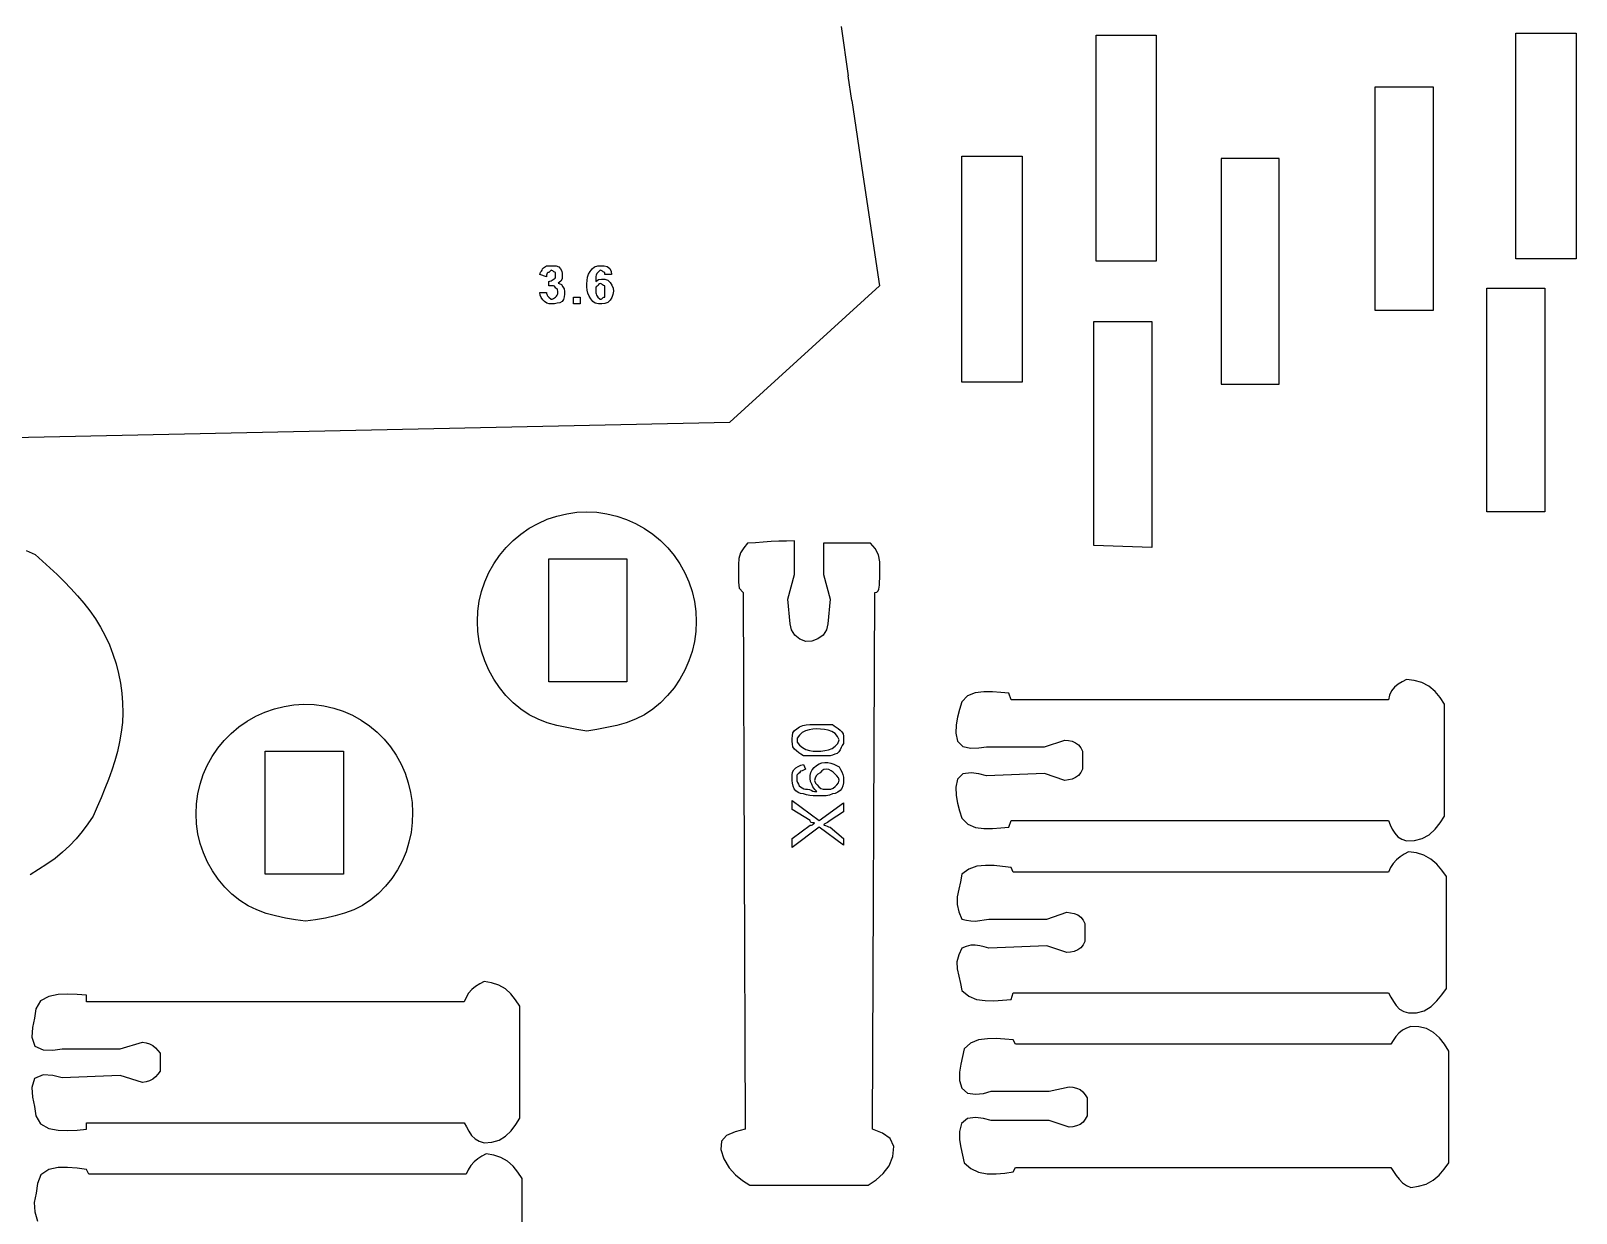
# Model space of a CAD drawing. Extents: x -314 to 250, y -186 to 186.
# Drawn here: x -239.8 to -182.2, y -136.6 to -92.6 of the extents above; entities that cross this region are included whole.
import ezdxf

# ---------------------------------------------------------------- set-up
doc = ezdxf.new("R2010")
doc.units = 0
doc.header["$MEASUREMENT"] = 0
doc.layers.get('0').update_dxf_attribs({"linetype": 'CONTINUOUS'})

msp = doc.modelspace()

# ---------------------------------------------------------------- linework, layer by layer
for p, q in [((-209.576, -92.422), (-209.312, -94.265)), ((-184.425, -92.666), (-182.176, -92.666)), ((-184.425, -101.086), (-184.425, -92.666)), ((-182.176, -92.666), (-182.176, -101.086)), ((-200.074, -101.169), (-200.074, -92.749)), ((-200.074, -92.749), (-197.829, -92.749)), ((-197.829, -92.749), (-197.829, -101.169)), ((-209.178, -95.186), (-209.312, -94.265)), ((-189.67, -103.005), (-189.67, -94.667)), ((-189.67, -94.667), (-187.503, -94.667)), ((-187.503, -94.667), (-187.503, -103.005)), ((-209.178, -95.186), (-208.77, -97.948)), ((-205.072, -97.25), (-202.823, -97.25)), ((-205.072, -105.674), (-205.072, -97.25)), ((-202.823, -97.25), (-202.823, -105.674)), ((-193.248, -97.337), (-195.414, -97.337)), ((-195.414, -97.337), (-195.414, -105.757)), ((-193.248, -105.757), (-193.248, -97.337)), ((-208.77, -97.948), (-208.151, -102.089)), ((-220.632, -101.397), (-220.593, -101.369)), ((-220.593, -101.369), (-220.557, -101.338)), ((-220.557, -101.338), (-220.391, -101.338)), ((-220.391, -101.338), (-220.293, -101.338)), ((-220.293, -101.338), (-220.195, -101.348)), ((-220.195, -101.348), (-220.104, -101.383)), ((-220.104, -101.383), (-220.032, -101.449)), ((-218.855, -101.457), (-218.768, -101.378)), ((-218.768, -101.378), (-218.652, -101.346)), ((-218.652, -101.346), (-218.532, -101.338)), ((-218.532, -101.338), (-218.413, -101.339)), ((-218.413, -101.339), (-218.297, -101.368)), ((-218.297, -101.368), (-218.204, -101.444)), ((-197.829, -101.169), (-200.074, -101.169)), ((-182.176, -101.086), (-184.425, -101.086)), ((-220.805, -101.669), (-220.795, -101.622)), ((-220.557, -101.754), (-220.805, -101.669)), ((-220.795, -101.622), (-220.778, -101.578)), ((-220.778, -101.578), (-220.752, -101.537)), ((-220.752, -101.537), (-220.721, -101.501)), ((-220.721, -101.501), (-220.704, -101.456)), ((-220.704, -101.456), (-220.675, -101.421)), ((-220.675, -101.421), (-220.632, -101.397)), ((-220.555, -101.685), (-220.557, -101.72)), ((-220.557, -101.72), (-220.557, -101.754)), ((-220.55, -101.648), (-220.555, -101.685)), ((-220.536, -101.616), (-220.55, -101.648)), ((-220.51, -101.596), (-220.536, -101.616)), ((-220.474, -101.586), (-220.51, -101.596)), ((-220.391, -101.503), (-220.474, -101.586)), ((-220.474, -101.92), (-220.43, -101.911)), ((-220.474, -102.089), (-220.474, -101.92)), ((-220.43, -101.911), (-220.388, -101.897)), ((-220.359, -101.51), (-220.391, -101.503)), ((-220.388, -101.897), (-220.349, -101.874)), ((-220.33, -101.523), (-220.359, -101.51)), ((-220.349, -101.874), (-220.315, -101.845)), ((-220.306, -101.544), (-220.33, -101.523)), ((-220.315, -101.845), (-220.274, -101.826)), ((-220.283, -101.565), (-220.306, -101.544)), ((-220.254, -101.578), (-220.283, -101.565)), ((-220.274, -101.826), (-220.239, -101.803)), ((-220.222, -101.586), (-220.254, -101.578)), ((-220.239, -101.803), (-220.226, -101.759)), ((-220.226, -101.759), (-220.223, -101.712)), ((-220.223, -101.712), (-220.222, -101.669)), ((-220.222, -101.669), (-220.222, -101.586)), ((-220.025, -101.918), (-220.128, -101.987)), ((-220.032, -101.449), (-219.987, -101.536)), ((-219.982, -101.828), (-220.025, -101.918)), ((-219.987, -101.536), (-219.975, -101.633)), ((-219.976, -101.731), (-219.982, -101.828)), ((-219.975, -101.633), (-219.976, -101.731)), ((-219.057, -102.008), (-219.047, -101.889)), ((-219.047, -101.889), (-219.026, -101.77)), ((-219.026, -101.77), (-218.99, -101.655)), ((-218.99, -101.655), (-218.929, -101.554)), ((-218.929, -101.554), (-218.855, -101.457)), ((-218.723, -101.802), (-218.725, -101.862)), ((-218.725, -101.92), (-218.625, -101.855)), ((-218.725, -101.862), (-218.725, -101.92)), ((-218.718, -101.743), (-218.723, -101.802)), ((-218.705, -101.685), (-218.718, -101.743)), ((-218.678, -101.633), (-218.705, -101.685)), ((-218.642, -101.586), (-218.678, -101.633)), ((-218.559, -101.503), (-218.642, -101.586)), ((-218.625, -101.855), (-218.507, -101.838)), ((-218.527, -101.511), (-218.559, -101.503)), ((-218.499, -101.524), (-218.527, -101.511)), ((-218.507, -101.838), (-218.387, -101.841)), ((-218.475, -101.545), (-218.499, -101.524)), ((-218.451, -101.566), (-218.475, -101.545)), ((-218.422, -101.579), (-218.451, -101.566)), ((-218.39, -101.586), (-218.422, -101.579)), ((-218.39, -101.669), (-218.39, -101.586)), ((-218.142, -101.669), (-218.39, -101.669)), ((-218.387, -101.841), (-218.275, -101.88)), ((-218.275, -101.88), (-218.188, -101.962)), ((-218.204, -101.444), (-218.151, -101.55)), ((-218.188, -101.962), (-218.124, -102.063)), ((-218.151, -101.55), (-218.142, -101.669)), ((-220.793, -102.435), (-220.805, -102.337)), ((-220.805, -102.337), (-220.557, -102.337)), ((-220.759, -102.526), (-220.793, -102.435)), ((-220.702, -102.606), (-220.759, -102.526)), ((-220.557, -102.337), (-220.558, -102.37)), ((-220.558, -102.37), (-220.553, -102.402)), ((-220.553, -102.402), (-220.539, -102.432)), ((-220.539, -102.432), (-220.52, -102.459)), ((-220.52, -102.459), (-220.498, -102.483)), ((-220.498, -102.483), (-220.474, -102.505)), ((-220.305, -102.089), (-220.474, -102.089)), ((-220.474, -102.505), (-220.391, -102.588)), ((-220.258, -102.101), (-220.305, -102.089)), ((-220.298, -102.562), (-220.258, -102.535)), ((-220.234, -102.142), (-220.258, -102.101)), ((-220.258, -102.535), (-220.221, -102.504)), ((-220.21, -102.18), (-220.234, -102.142)), ((-220.221, -102.504), (-220.187, -102.47)), ((-220.164, -102.197), (-220.21, -102.18)), ((-220.187, -102.47), (-220.157, -102.431)), ((-220.144, -102.24), (-220.164, -102.197)), ((-220.157, -102.431), (-220.14, -102.387)), ((-220.141, -102.291), (-220.144, -102.24)), ((-220.139, -102.338), (-220.141, -102.291)), ((-220.14, -102.387), (-220.139, -102.338)), ((-220.128, -101.987), (-220.093, -102.005)), ((-220.093, -102.005), (-219.996, -102.033)), ((-219.996, -102.033), (-219.954, -102.122)), ((-219.954, -102.122), (-219.903, -102.204)), ((-219.901, -102.497), (-219.925, -102.593)), ((-219.903, -102.204), (-219.892, -102.302)), ((-219.892, -102.4), (-219.901, -102.497)), ((-219.892, -102.302), (-219.892, -102.4)), ((-219.558, -102.754), (-219.558, -102.505)), ((-219.558, -102.505), (-219.306, -102.505)), ((-219.306, -102.505), (-219.306, -102.754)), ((-219.057, -102.127), (-219.057, -102.008)), ((-219.046, -102.246), (-219.057, -102.127)), ((-219.02, -102.364), (-219.046, -102.246)), ((-218.974, -102.474), (-219.02, -102.364)), ((-218.903, -102.57), (-218.974, -102.474)), ((-218.724, -102.211), (-218.725, -102.254)), ((-218.725, -102.254), (-218.724, -102.299)), ((-218.721, -102.164), (-218.724, -102.211)), ((-218.724, -102.299), (-218.721, -102.345)), ((-218.708, -102.121), (-218.721, -102.164)), ((-218.721, -102.345), (-218.712, -102.39)), ((-218.712, -102.39), (-218.695, -102.431)), ((-218.668, -102.101), (-218.708, -102.121)), ((-218.695, -102.431), (-218.67, -102.47)), ((-218.67, -102.47), (-218.642, -102.505)), ((-218.635, -102.078), (-218.668, -102.101)), ((-218.642, -102.505), (-218.559, -102.588)), ((-218.623, -102.033), (-218.635, -102.078)), ((-218.588, -102.008), (-218.623, -102.033)), ((-218.543, -102.004), (-218.588, -102.008)), ((-218.502, -102.022), (-218.543, -102.004)), ((-218.47, -102.053), (-218.502, -102.022)), ((-218.475, -102.546), (-218.451, -102.525)), ((-218.434, -102.077), (-218.47, -102.053)), ((-218.451, -102.525), (-218.422, -102.513)), ((-218.39, -102.089), (-218.434, -102.077)), ((-218.422, -102.513), (-218.39, -102.505)), ((-218.39, -102.254), (-218.39, -102.089)), ((-218.39, -102.505), (-218.39, -102.254)), ((-218.124, -102.521), (-218.184, -102.624)), ((-218.124, -102.063), (-218.076, -102.173)), ((-218.081, -102.408), (-218.124, -102.521)), ((-218.059, -102.29), (-218.081, -102.408)), ((-218.076, -102.173), (-218.059, -102.29)), ((-213.73, -107.172), (-208.151, -102.089)), ((-185.506, -102.172), (-183.343, -102.172)), ((-185.506, -110.51), (-185.506, -102.172)), ((-183.343, -102.172), (-183.343, -110.51)), ((-220.633, -102.676), (-220.702, -102.606)), ((-220.552, -102.731), (-220.633, -102.676)), ((-220.457, -102.752), (-220.552, -102.731)), ((-220.359, -102.754), (-220.457, -102.752)), ((-220.391, -102.588), (-220.343, -102.578)), ((-220.261, -102.752), (-220.359, -102.754)), ((-220.343, -102.578), (-220.298, -102.562)), ((-220.165, -102.739), (-220.261, -102.752)), ((-220.066, -102.717), (-220.165, -102.739)), ((-219.979, -102.674), (-220.066, -102.717)), ((-219.925, -102.593), (-219.979, -102.674)), ((-219.306, -102.754), (-219.558, -102.754)), ((-218.836, -102.671), (-218.903, -102.57)), ((-218.74, -102.738), (-218.836, -102.671)), ((-218.621, -102.754), (-218.74, -102.738)), ((-218.502, -102.753), (-218.621, -102.754)), ((-218.559, -102.588), (-218.527, -102.581)), ((-218.527, -102.581), (-218.499, -102.567)), ((-218.382, -102.747), (-218.502, -102.753)), ((-218.499, -102.567), (-218.475, -102.546)), ((-218.27, -102.707), (-218.382, -102.747)), ((-218.184, -102.624), (-218.27, -102.707)), ((-187.503, -103.005), (-189.67, -103.005)), ((-200.161, -111.76), (-200.161, -103.422)), ((-200.161, -103.422), (-197.994, -103.422)), ((-197.994, -103.422), (-197.994, -111.842)), ((-202.823, -105.674), (-205.072, -105.674)), ((-195.414, -105.757), (-193.248, -105.757)), ((-265.43, -108.257), (-213.73, -107.172)), ((-220.172, -110.666), (-219.805, -110.579)), ((-219.805, -110.579), (-219.432, -110.527)), ((-219.432, -110.527), (-219.055, -110.509)), ((-219.055, -110.509), (-218.679, -110.527)), ((-218.679, -110.527), (-218.306, -110.58)), ((-218.306, -110.58), (-217.939, -110.667)), ((-183.343, -110.51), (-185.506, -110.51)), ((-221.514, -111.335), (-221.204, -111.122)), ((-221.204, -111.122), (-220.874, -110.938)), ((-220.874, -110.938), (-220.53, -110.786)), ((-220.53, -110.786), (-220.172, -110.666)), ((-217.939, -110.667), (-217.581, -110.788)), ((-217.581, -110.788), (-217.237, -110.94)), ((-217.237, -110.94), (-216.908, -111.124)), ((-216.908, -111.124), (-216.597, -111.337)), ((-222.07, -111.843), (-221.803, -111.576)), ((-221.803, -111.576), (-221.514, -111.335)), ((-216.597, -111.337), (-216.308, -111.578)), ((-216.308, -111.578), (-216.042, -111.845)), ((-213.062, -111.677), (-213.207, -111.85)), ((-212.771, -111.66), (-213.062, -111.677)), ((-212.481, -111.64), (-212.771, -111.66)), ((-212.19, -111.62), (-212.481, -111.64)), ((-211.899, -111.605), (-212.19, -111.62)), ((-211.608, -111.596), (-211.899, -111.605)), ((-211.316, -111.591), (-211.608, -111.596)), ((-211.316, -112.841), (-211.316, -111.591)), ((-208.485, -111.677), (-210.231, -111.677)), ((-210.231, -111.677), (-210.231, -112.841)), ((-208.305, -111.877), (-208.485, -111.677)), ((-239.964, -111.947), (-239.623, -112.093)), ((-239.623, -112.093), (-239.349, -112.343)), ((-222.523, -112.443), (-222.31, -112.132)), ((-222.31, -112.132), (-222.07, -111.843)), ((-220.474, -112.259), (-217.561, -112.259)), ((-220.474, -116.843), (-220.474, -112.259)), ((-217.561, -112.259), (-217.561, -116.843)), ((-216.042, -111.845), (-215.801, -112.135)), ((-215.801, -112.135), (-215.588, -112.446)), ((-213.384, -112.243), (-213.403, -112.466)), ((-213.322, -112.036), (-213.384, -112.243)), ((-213.207, -111.85), (-213.322, -112.036)), ((-208.183, -112.107), (-208.305, -111.877)), ((-208.133, -112.369), (-208.183, -112.107)), ((-197.994, -111.842), (-200.161, -111.76)), ((-239.349, -112.343), (-239.077, -112.593)), ((-239.077, -112.593), (-238.809, -112.847)), ((-238.809, -112.847), (-238.546, -113.104)), ((-222.859, -113.118), (-222.707, -112.773)), ((-222.707, -112.773), (-222.523, -112.443)), ((-215.588, -112.446), (-215.405, -112.776)), ((-215.405, -112.776), (-215.254, -113.121)), ((-213.403, -112.466), (-213.402, -112.692)), ((-213.402, -112.692), (-213.401, -112.914)), ((-211.564, -113.76), (-211.316, -112.841)), ((-210.231, -112.841), (-209.983, -113.76)), ((-208.136, -112.912), (-208.127, -112.643)), ((-208.127, -112.643), (-208.133, -112.369)), ((-238.546, -113.104), (-238.29, -113.367)), ((-238.29, -113.367), (-238.044, -113.637)), ((-223.065, -113.843), (-222.978, -113.476)), ((-222.978, -113.476), (-222.859, -113.118)), ((-215.254, -113.121), (-215.134, -113.479)), ((-215.134, -113.479), (-215.047, -113.846)), ((-213.401, -112.914), (-213.398, -113.134)), ((-213.398, -113.134), (-213.375, -113.354)), ((-213.375, -113.354), (-213.231, -113.509)), ((-208.249, -113.507), (-208.198, -113.454)), ((-208.198, -113.454), (-208.167, -113.386)), ((-208.167, -113.386), (-208.152, -113.317)), ((-208.152, -113.317), (-208.149, -113.246)), ((-208.151, -113.175), (-208.136, -112.912)), ((-208.149, -113.246), (-208.151, -113.175)), ((-238.044, -113.637), (-237.808, -113.915)), ((-237.808, -113.915), (-237.585, -114.202)), ((-223.118, -114.216), (-223.065, -113.843)), ((-215.047, -113.846), (-214.995, -114.219)), ((-213.231, -113.509), (-213.149, -133.435)), ((-211.481, -114.676), (-211.564, -113.76)), ((-209.983, -113.76), (-210.066, -114.676)), ((-208.402, -133.435), (-208.317, -113.509)), ((-208.317, -113.509), (-208.249, -113.507)), ((-237.585, -114.202), (-237.377, -114.5)), ((-237.377, -114.5), (-237.186, -114.81)), ((-223.136, -114.592), (-223.118, -114.216)), ((-223.118, -114.967), (-223.136, -114.592)), ((-214.995, -114.219), (-214.977, -114.595)), ((-214.977, -114.595), (-214.995, -114.97)), ((-237.186, -114.81), (-237.012, -115.133)), ((-237.012, -115.133), (-236.858, -115.468)), ((-223.066, -115.339), (-223.118, -114.967)), ((-214.995, -114.97), (-215.048, -115.342)), ((-211.423, -114.906), (-211.481, -114.676)), ((-211.305, -115.107), (-211.423, -114.906)), ((-211.119, -115.255), (-211.305, -115.107)), ((-210.247, -115.103), (-210.439, -115.246)), ((-210.125, -114.907), (-210.247, -115.103)), ((-210.066, -114.676), (-210.125, -114.907)), ((-236.858, -115.468), (-236.723, -115.813)), ((-222.979, -115.705), (-223.066, -115.339)), ((-222.859, -116.062), (-222.979, -115.705)), ((-215.135, -115.708), (-215.255, -116.065)), ((-215.048, -115.342), (-215.135, -115.708)), ((-210.896, -115.336), (-211.119, -115.255)), ((-210.663, -115.331), (-210.896, -115.336)), ((-210.439, -115.246), (-210.663, -115.331)), ((-236.723, -115.813), (-236.609, -116.167)), ((-236.609, -116.167), (-236.515, -116.528)), ((-222.708, -116.409), (-222.859, -116.062)), ((-215.255, -116.065), (-215.407, -116.411)), ((-236.515, -116.528), (-236.442, -116.893)), ((-236.442, -116.893), (-236.391, -117.261)), ((-222.525, -116.742), (-222.708, -116.409)), ((-222.312, -117.058), (-222.525, -116.742)), ((-217.561, -116.843), (-220.474, -116.843)), ((-215.59, -116.744), (-215.803, -117.061)), ((-215.407, -116.411), (-215.59, -116.744)), ((-188.806, -116.934), (-188.943, -117.046)), ((-188.657, -116.842), (-188.806, -116.934)), ((-188.502, -116.76), (-188.657, -116.842)), ((-188.208, -116.797), (-188.502, -116.76)), ((-187.923, -116.873), (-188.208, -116.797)), ((-187.66, -117.01), (-187.923, -116.873)), ((-236.391, -117.261), (-236.362, -117.63)), ((-222.071, -117.353), (-222.312, -117.058)), ((-221.805, -117.623), (-222.071, -117.353)), ((-216.044, -117.356), (-216.311, -117.625)), ((-215.803, -117.061), (-216.044, -117.356)), ((-204.862, -117.362), (-205.072, -117.593)), ((-204.58, -117.247), (-204.862, -117.362)), ((-204.256, -117.218), (-204.58, -117.247)), ((-203.937, -117.221), (-204.256, -117.218)), ((-203.627, -117.238), (-203.937, -117.221)), ((-203.322, -117.263), (-203.627, -117.238)), ((-203.239, -117.511), (-203.322, -117.263)), ((-189.17, -117.511), (-203.239, -117.511)), ((-189.127, -117.34), (-189.17, -117.511)), ((-189.055, -117.182), (-189.127, -117.34)), ((-188.943, -117.046), (-189.055, -117.182)), ((-187.434, -117.201), (-187.66, -117.01)), ((-187.249, -117.43), (-187.434, -117.201)), ((-187.086, -117.679), (-187.249, -117.43)), ((-236.356, -117.998), (-236.373, -118.363)), ((-236.362, -117.63), (-236.356, -117.998)), ((-231.4, -118.126), (-231.06, -117.972)), ((-231.06, -117.972), (-230.706, -117.849)), ((-230.706, -117.849), (-230.344, -117.759)), ((-230.344, -117.759), (-229.974, -117.702)), ((-229.974, -117.702), (-229.601, -117.68)), ((-229.601, -117.68), (-229.227, -117.693)), ((-229.227, -117.693), (-228.856, -117.741)), ((-228.856, -117.741), (-228.491, -117.823)), ((-228.491, -117.823), (-228.135, -117.938)), ((-228.135, -117.938), (-227.792, -118.086)), ((-227.792, -118.086), (-227.465, -118.267)), ((-221.516, -117.863), (-221.805, -117.623)), ((-221.206, -118.068), (-221.516, -117.863)), ((-220.877, -118.234), (-221.206, -118.068)), ((-216.91, -118.069), (-217.239, -118.235)), ((-216.6, -117.864), (-216.91, -118.069)), ((-216.311, -117.625), (-216.6, -117.864)), ((-205.158, -117.877), (-205.234, -118.159)), ((-205.072, -117.593), (-205.158, -117.877)), ((-187.086, -121.847), (-187.086, -117.679)), ((-236.373, -118.363), (-236.414, -118.724)), ((-232.315, -118.766), (-232.03, -118.525)), ((-232.03, -118.525), (-231.724, -118.311)), ((-231.724, -118.311), (-231.4, -118.126)), ((-227.465, -118.267), (-227.157, -118.478)), ((-227.157, -118.478), (-226.871, -118.717)), ((-220.532, -118.365), (-220.877, -118.234)), ((-220.175, -118.468), (-220.532, -118.365)), ((-219.808, -118.55), (-220.175, -118.468)), ((-219.435, -118.618), (-219.808, -118.55)), ((-219.058, -118.678), (-219.435, -118.618)), ((-218.682, -118.618), (-219.058, -118.678)), ((-218.309, -118.55), (-218.682, -118.618)), ((-217.942, -118.469), (-218.309, -118.55)), ((-217.584, -118.366), (-217.942, -118.469)), ((-217.239, -118.235), (-217.584, -118.366)), ((-211.371, -118.747), (-211.316, -118.662)), ((-211.316, -118.662), (-211.233, -118.596)), ((-211.233, -118.596), (-211.124, -118.52)), ((-211.124, -118.52), (-211.006, -118.466)), ((-211.006, -118.466), (-210.877, -118.44)), ((-210.766, -118.628), (-210.903, -118.669)), ((-210.877, -118.44), (-210.745, -118.431)), ((-210.625, -118.606), (-210.766, -118.628)), ((-210.745, -118.431), (-210.613, -118.428)), ((-210.482, -118.596), (-210.625, -118.606)), ((-210.613, -118.428), (-210.482, -118.427)), ((-210.482, -118.427), (-209.901, -118.427)), ((-210.34, -118.603), (-210.482, -118.596)), ((-210.198, -118.617), (-210.34, -118.603)), ((-210.058, -118.646), (-210.198, -118.617)), ((-209.923, -118.695), (-210.058, -118.646)), ((-209.901, -118.427), (-209.832, -118.484)), ((-209.832, -118.484), (-209.759, -118.537)), ((-209.759, -118.537), (-209.685, -118.587)), ((-209.685, -118.587), (-209.611, -118.639)), ((-209.611, -118.639), (-209.546, -118.701)), ((-205.286, -118.446), (-205.298, -118.753)), ((-205.234, -118.159), (-205.286, -118.446)), ((-236.476, -119.081), (-236.557, -119.435)), ((-236.414, -118.724), (-236.476, -119.081)), ((-232.815, -119.321), (-232.578, -119.032)), ((-232.578, -119.032), (-232.315, -118.766)), ((-226.871, -118.717), (-226.608, -118.983)), ((-226.608, -118.983), (-226.37, -119.271)), ((-211.399, -119.057), (-211.398, -118.954)), ((-211.395, -119.161), (-211.399, -119.057)), ((-211.398, -118.954), (-211.393, -118.85)), ((-211.373, -119.263), (-211.395, -119.161)), ((-211.393, -118.85), (-211.371, -118.747)), ((-211.134, -118.832), (-211.218, -118.948)), ((-211.218, -118.948), (-211.213, -119.086)), ((-211.213, -119.086), (-211.127, -119.2)), ((-211.03, -118.734), (-211.134, -118.832)), ((-211.127, -119.2), (-211.022, -119.296)), ((-210.903, -118.669), (-211.03, -118.734)), ((-209.804, -118.773), (-209.923, -118.695)), ((-209.914, -119.326), (-209.797, -119.245)), ((-209.708, -118.878), (-209.804, -118.773)), ((-209.797, -119.245), (-209.702, -119.138)), ((-209.649, -119.007), (-209.708, -118.878)), ((-209.702, -119.138), (-209.649, -119.007)), ((-209.534, -119.215), (-209.576, -119.293)), ((-209.546, -118.701), (-209.502, -118.779)), ((-209.493, -119.137), (-209.534, -119.215)), ((-209.502, -118.779), (-209.487, -118.867)), ((-209.484, -119.047), (-209.493, -119.137)), ((-209.487, -118.867), (-209.483, -118.957)), ((-209.483, -118.957), (-209.484, -119.047)), ((-205.298, -118.753), (-205.238, -119.055)), ((-205.238, -119.055), (-205.041, -119.25)), ((-201.99, -119.264), (-201.242, -119.012)), ((-201.242, -119.012), (-201.103, -119.027)), ((-201.103, -119.027), (-200.966, -119.056)), ((-200.966, -119.056), (-200.837, -119.111)), ((-200.837, -119.111), (-200.725, -119.195)), ((-200.725, -119.195), (-200.641, -119.305)), ((-236.654, -119.785), (-236.766, -120.133)), ((-236.557, -119.435), (-236.654, -119.785)), ((-233.205, -119.957), (-233.024, -119.63)), ((-233.024, -119.63), (-232.815, -119.321)), ((-231.047, -119.429), (-228.134, -119.429)), ((-231.047, -124.012), (-231.047, -119.429)), ((-228.134, -119.429), (-228.134, -124.012)), ((-226.37, -119.271), (-226.16, -119.58)), ((-226.16, -119.58), (-225.98, -119.908)), ((-211.314, -119.349), (-211.373, -119.263)), ((-211.239, -119.42), (-211.314, -119.349)), ((-211.159, -119.486), (-211.239, -119.42)), ((-211.073, -119.544), (-211.159, -119.486)), ((-210.982, -119.595), (-211.073, -119.544)), ((-211.022, -119.296), (-210.893, -119.359)), ((-209.983, -119.595), (-210.982, -119.595)), ((-210.893, -119.359), (-210.756, -119.398)), ((-210.756, -119.398), (-210.615, -119.421)), ((-210.615, -119.421), (-210.473, -119.429)), ((-210.473, -119.429), (-210.33, -119.423)), ((-210.33, -119.423), (-210.188, -119.406)), ((-210.188, -119.406), (-210.048, -119.376)), ((-210.048, -119.376), (-209.914, -119.326)), ((-209.896, -119.571), (-209.983, -119.595)), ((-209.815, -119.533), (-209.896, -119.571)), ((-209.729, -119.51), (-209.815, -119.533)), ((-209.666, -119.447), (-209.729, -119.51)), ((-209.608, -119.376), (-209.666, -119.447)), ((-209.576, -119.293), (-209.608, -119.376)), ((-205.041, -119.25), (-204.742, -119.315)), ((-204.742, -119.315), (-204.447, -119.308)), ((-204.447, -119.308), (-204.156, -119.264)), ((-204.156, -119.264), (-201.99, -119.264)), ((-200.641, -119.305), (-200.574, -119.429)), ((-200.574, -119.429), (-200.574, -120.097)), ((-236.766, -120.133), (-236.89, -120.479)), ((-233.472, -120.655), (-233.354, -120.3)), ((-233.354, -120.3), (-233.205, -119.957)), ((-225.98, -119.908), (-225.83, -120.25)), ((-225.83, -120.25), (-225.712, -120.604)), ((-211.399, -120.419), (-211.397, -120.316)), ((-211.397, -120.316), (-211.384, -120.213)), ((-211.384, -120.213), (-211.338, -120.122)), ((-211.338, -120.122), (-211.263, -120.05)), ((-211.263, -120.05), (-211.176, -119.994)), ((-211.226, -120.322), (-211.233, -120.394)), ((-211.233, -120.394), (-211.233, -120.462)), ((-211.181, -120.276), (-211.226, -120.322)), ((-211.132, -120.234), (-211.181, -120.276)), ((-211.176, -119.994), (-211.083, -119.951)), ((-211.095, -120.178), (-211.132, -120.234)), ((-211.025, -120.154), (-211.095, -120.178)), ((-211.083, -119.951), (-210.982, -119.928)), ((-210.959, -120.127), (-211.025, -120.154)), ((-210.982, -119.928), (-210.899, -120.097)), ((-210.899, -120.097), (-210.959, -120.127)), ((-210.73, -120.442), (-210.729, -120.329)), ((-210.729, -120.329), (-210.708, -120.218)), ((-210.708, -120.218), (-210.657, -120.117)), ((-210.657, -120.117), (-210.585, -120.03)), ((-210.585, -120.03), (-210.498, -119.957)), ((-210.509, -120.344), (-210.549, -120.432)), ((-210.44, -120.284), (-210.509, -120.344)), ((-210.498, -119.957), (-210.4, -119.902)), ((-210.362, -120.23), (-210.44, -120.284)), ((-210.4, -119.902), (-210.293, -119.865)), ((-210.295, -120.163), (-210.362, -120.23)), ((-210.215, -120.113), (-210.295, -120.163)), ((-210.293, -119.865), (-210.181, -119.848)), ((-210.122, -120.096), (-210.215, -120.113)), ((-210.181, -119.848), (-210.067, -119.848)), ((-210.029, -120.113), (-210.122, -120.096)), ((-210.067, -119.848), (-209.956, -119.868)), ((-209.943, -120.155), (-210.029, -120.113)), ((-209.956, -119.868), (-209.85, -119.907)), ((-209.869, -120.213), (-209.943, -120.155)), ((-209.801, -120.279), (-209.869, -120.213)), ((-209.85, -119.907), (-209.749, -119.957)), ((-209.735, -120.346), (-209.801, -120.279)), ((-209.749, -119.957), (-209.649, -120.011)), ((-209.678, -120.421), (-209.735, -120.346)), ((-209.649, -120.011), (-209.599, -120.104)), ((-209.599, -120.104), (-209.551, -120.198)), ((-209.551, -120.198), (-209.512, -120.297)), ((-209.512, -120.297), (-209.49, -120.4)), ((-205.038, -120.277), (-205.24, -120.464)), ((-204.734, -120.234), (-205.038, -120.277)), ((-204.441, -120.271), (-204.734, -120.234)), ((-204.156, -120.345), (-204.441, -120.271)), ((-201.99, -120.263), (-204.156, -120.345)), ((-201.242, -120.514), (-201.99, -120.263)), ((-200.726, -120.33), (-200.837, -120.414)), ((-200.641, -120.22), (-200.726, -120.33)), ((-200.574, -120.097), (-200.641, -120.22)), ((-237.024, -120.822), (-237.164, -121.164)), ((-236.89, -120.479), (-237.024, -120.822)), ((-233.558, -121.019), (-233.472, -120.655)), ((-225.712, -120.604), (-225.626, -120.968)), ((-225.626, -120.968), (-225.572, -121.338)), ((-211.398, -120.522), (-211.399, -120.419)), ((-211.389, -120.625), (-211.398, -120.522)), ((-211.368, -120.726), (-211.389, -120.625)), ((-211.332, -120.824), (-211.368, -120.726)), ((-211.265, -120.9), (-211.332, -120.824)), ((-211.179, -120.961), (-211.265, -120.9)), ((-211.233, -120.462), (-211.228, -120.532)), ((-211.228, -120.532), (-211.206, -120.598)), ((-211.206, -120.598), (-211.16, -120.653)), ((-211.085, -121), (-211.179, -120.961)), ((-211.16, -120.653), (-211.139, -120.718)), ((-211.139, -120.718), (-211.085, -120.756)), ((-211.085, -120.756), (-211.024, -120.789)), ((-211.024, -120.789), (-210.967, -120.83)), ((-210.967, -120.83), (-210.899, -120.845)), ((-210.899, -120.845), (-210.829, -120.847)), ((-210.829, -120.847), (-210.761, -120.859)), ((-210.761, -120.859), (-210.696, -120.886)), ((-210.721, -120.555), (-210.73, -120.442)), ((-210.664, -120.652), (-210.721, -120.555)), ((-210.696, -120.886), (-210.633, -120.914)), ((-210.625, -120.757), (-210.664, -120.652)), ((-210.633, -120.914), (-210.565, -120.931)), ((-210.56, -120.849), (-210.625, -120.757)), ((-210.549, -120.432), (-210.565, -120.525)), ((-210.565, -120.525), (-210.531, -120.613)), ((-210.565, -120.931), (-210.482, -120.931)), ((-210.482, -120.931), (-210.56, -120.849)), ((-210.531, -120.613), (-210.473, -120.687)), ((-210.473, -120.687), (-210.407, -120.755)), ((-210.407, -120.755), (-210.333, -120.814)), ((-210.333, -120.814), (-210.243, -120.843)), ((-210.243, -120.843), (-210.149, -120.848)), ((-210.149, -120.848), (-210.055, -120.847)), ((-210.055, -120.847), (-209.96, -120.839)), ((-209.96, -120.839), (-209.872, -120.805)), ((-209.872, -120.805), (-209.799, -120.745)), ((-209.799, -120.745), (-209.734, -120.677)), ((-209.699, -120.959), (-209.795, -120.999)), ((-209.734, -120.677), (-209.677, -120.601)), ((-209.612, -120.896), (-209.699, -120.959)), ((-209.649, -120.511), (-209.678, -120.421)), ((-209.677, -120.601), (-209.649, -120.511)), ((-209.547, -120.815), (-209.612, -120.896)), ((-209.511, -120.715), (-209.547, -120.815)), ((-209.488, -120.611), (-209.511, -120.715)), ((-209.49, -120.4), (-209.483, -120.506)), ((-209.483, -120.506), (-209.488, -120.611)), ((-205.24, -120.464), (-205.299, -120.768)), ((-205.299, -120.768), (-205.285, -121.077)), ((-201.103, -120.499), (-201.242, -120.514)), ((-200.967, -120.47), (-201.103, -120.499)), ((-200.837, -120.414), (-200.967, -120.47)), ((-237.31, -121.506), (-237.457, -121.847)), ((-237.164, -121.164), (-237.31, -121.506)), ((-233.627, -121.762), (-233.61, -121.389)), ((-233.61, -121.389), (-233.558, -121.019)), ((-225.572, -121.338), (-225.551, -121.71)), ((-211.399, -121.264), (-210.4, -122.012)), ((-211.399, -121.595), (-211.399, -121.264)), ((-210.982, -121.013), (-211.085, -121)), ((-210.866, -121.056), (-210.982, -121.013)), ((-210.747, -121.083), (-210.866, -121.056)), ((-210.624, -121.093), (-210.747, -121.083)), ((-210.5, -121.096), (-210.624, -121.093)), ((-210.377, -121.096), (-210.5, -121.096)), ((-210.4, -122.012), (-209.483, -121.347)), ((-210.255, -121.094), (-210.377, -121.096)), ((-210.13, -121.091), (-210.255, -121.094)), ((-210.009, -121.071), (-210.13, -121.091)), ((-209.901, -121.013), (-210.009, -121.071)), ((-209.795, -120.999), (-209.901, -121.013)), ((-209.483, -121.347), (-209.483, -121.682)), ((-205.285, -121.077), (-205.234, -121.364)), ((-205.234, -121.364), (-205.159, -121.645)), ((-237.457, -121.847), (-237.659, -122.14)), ((-233.609, -122.134), (-233.627, -121.762)), ((-225.563, -122.083), (-225.608, -122.453)), ((-225.551, -121.71), (-225.563, -122.083)), ((-210.73, -122.012), (-211.399, -121.595)), ((-210.717, -122.056), (-210.73, -122.012)), ((-210.688, -122.086), (-210.717, -122.056)), ((-210.64, -122.095), (-210.688, -122.086)), ((-210.585, -122.093), (-210.64, -122.095)), ((-210.6, -122.137), (-210.566, -122.105)), ((-210.566, -122.105), (-210.585, -122.093)), ((-210.137, -122.114), (-210.207, -122.153)), ((-210.082, -122.085), (-210.137, -122.114)), ((-210.033, -122.052), (-210.082, -122.085)), ((-209.983, -122.012), (-210.033, -122.052)), ((-209.483, -121.682), (-209.983, -122.012)), ((-205.159, -121.645), (-205.072, -121.929)), ((-205.072, -121.929), (-204.849, -122.146)), ((-203.322, -122.263), (-203.239, -122.012)), ((-203.239, -122.012), (-189.17, -122.012)), ((-189.17, -122.012), (-189.102, -122.172)), ((-187.429, -122.335), (-187.247, -122.099)), ((-187.247, -122.099), (-187.086, -121.847)), ((-238.099, -122.697), (-238.345, -122.954)), ((-237.87, -122.426), (-238.099, -122.697)), ((-237.659, -122.14), (-237.87, -122.426)), ((-233.557, -122.503), (-233.609, -122.134)), ((-233.47, -122.866), (-233.557, -122.503)), ((-225.608, -122.453), (-225.687, -122.817)), ((-211.399, -122.68), (-210.73, -122.18)), ((-210.4, -122.263), (-211.399, -123.014)), ((-211.399, -123.014), (-211.399, -122.68)), ((-210.73, -122.18), (-210.685, -122.18)), ((-210.685, -122.18), (-210.645, -122.167)), ((-210.645, -122.167), (-210.6, -122.137)), ((-209.483, -122.931), (-210.4, -122.263)), ((-210.207, -122.153), (-210.226, -122.185)), ((-210.226, -122.185), (-210.161, -122.199)), ((-210.161, -122.199), (-210.099, -122.224)), ((-210.099, -122.224), (-210.045, -122.25)), ((-210.045, -122.25), (-209.983, -122.263)), ((-209.983, -122.263), (-209.483, -122.68)), ((-209.483, -122.68), (-209.483, -122.931)), ((-204.849, -122.146), (-204.571, -122.266)), ((-204.571, -122.266), (-204.254, -122.304)), ((-204.254, -122.304), (-203.936, -122.304)), ((-203.936, -122.304), (-203.627, -122.288)), ((-203.627, -122.288), (-203.322, -122.263)), ((-189.102, -122.172), (-189.027, -122.331)), ((-189.027, -122.331), (-188.935, -122.485)), ((-188.935, -122.485), (-188.818, -122.614)), ((-188.818, -122.614), (-188.67, -122.701)), ((-188.67, -122.701), (-188.502, -122.763)), ((-188.201, -122.752), (-187.913, -122.686)), ((-187.913, -122.686), (-187.652, -122.539)), ((-187.652, -122.539), (-187.429, -122.335)), ((-238.605, -123.196), (-238.872, -123.431)), ((-238.345, -122.954), (-238.605, -123.196)), ((-233.35, -123.22), (-233.47, -122.866)), ((-233.198, -123.563), (-233.35, -123.22)), ((-225.798, -123.174), (-225.941, -123.52)), ((-225.687, -122.817), (-225.798, -123.174)), ((-188.581, -123.265), (-188.735, -123.36)), ((-188.42, -123.179), (-188.581, -123.265)), ((-188.502, -122.763), (-188.201, -122.752)), ((-188.127, -123.217), (-188.42, -123.179)), ((-187.847, -123.299), (-188.127, -123.217)), ((-239.497, -123.84), (-239.813, -124.037)), ((-239.184, -123.637), (-239.497, -123.84)), ((-238.872, -123.431), (-239.184, -123.637)), ((-233.014, -123.891), (-233.198, -123.563)), ((-226.117, -123.852), (-226.324, -124.168)), ((-225.941, -123.52), (-226.117, -123.852)), ((-204.813, -123.826), (-205.072, -124.012)), ((-204.515, -123.718), (-204.813, -123.826)), ((-204.193, -123.681), (-204.515, -123.718)), ((-203.871, -123.687), (-204.193, -123.681)), ((-203.554, -123.719), (-203.871, -123.687)), ((-203.239, -123.764), (-203.554, -123.719)), ((-203.157, -123.93), (-203.239, -123.764)), ((-189.091, -123.767), (-189.17, -123.93)), ((-188.995, -123.613), (-189.091, -123.767)), ((-188.875, -123.476), (-188.995, -123.613)), ((-188.735, -123.36), (-188.875, -123.476)), ((-187.591, -123.445), (-187.847, -123.299)), ((-187.368, -123.639), (-187.591, -123.445)), ((-187.178, -123.861), (-187.368, -123.639)), ((-232.799, -124.202), (-233.014, -123.891)), ((-232.556, -124.49), (-232.799, -124.202)), ((-228.134, -124.012), (-231.047, -124.012)), ((-226.324, -124.168), (-226.56, -124.463)), ((-205.127, -124.292), (-205.19, -124.574)), ((-205.072, -124.012), (-205.127, -124.292)), ((-189.17, -123.93), (-203.157, -123.93)), ((-187.004, -124.099), (-187.178, -123.861)), ((-187.004, -128.266), (-187.004, -124.099)), ((-232.288, -124.753), (-232.556, -124.49)), ((-231.997, -124.986), (-232.288, -124.753)), ((-231.686, -125.184), (-231.997, -124.986)), ((-227.109, -124.971), (-227.416, -125.174)), ((-226.822, -124.732), (-227.109, -124.971)), ((-226.56, -124.463), (-226.822, -124.732)), ((-205.248, -124.859), (-205.255, -125.14)), ((-205.19, -124.574), (-205.248, -124.859)), ((-231.357, -125.344), (-231.686, -125.184)), ((-231.013, -125.47), (-231.357, -125.344)), ((-230.658, -125.568), (-231.013, -125.47)), ((-230.293, -125.646), (-230.658, -125.568)), ((-228.44, -125.568), (-228.805, -125.646)), ((-228.085, -125.468), (-228.44, -125.568)), ((-227.743, -125.339), (-228.085, -125.468)), ((-227.416, -125.174), (-227.743, -125.339)), ((-205.255, -125.14), (-205.186, -125.414)), ((-205.186, -125.414), (-205.072, -125.683)), ((-201.907, -125.683), (-201.159, -125.432)), ((-201.159, -125.432), (-201.02, -125.446)), ((-201.02, -125.446), (-200.883, -125.475)), ((-200.883, -125.475), (-200.754, -125.53)), ((-200.754, -125.53), (-200.641, -125.614)), ((-229.923, -125.709), (-230.293, -125.646)), ((-229.549, -125.766), (-229.923, -125.709)), ((-229.175, -125.709), (-229.549, -125.766)), ((-228.805, -125.646), (-229.175, -125.709)), ((-205.072, -125.683), (-204.908, -125.724)), ((-204.908, -125.724), (-204.742, -125.753)), ((-204.742, -125.753), (-204.574, -125.757)), ((-204.574, -125.757), (-204.406, -125.74)), ((-204.406, -125.74), (-204.239, -125.713)), ((-204.239, -125.713), (-204.073, -125.683)), ((-204.073, -125.683), (-201.907, -125.683)), ((-200.641, -125.614), (-200.557, -125.724)), ((-200.557, -125.724), (-200.491, -125.848)), ((-200.491, -125.848), (-200.491, -126.516)), ((-204.91, -126.702), (-205.072, -126.764)), ((-204.745, -126.66), (-204.91, -126.702)), ((-204.577, -126.653), (-204.745, -126.66)), ((-204.406, -126.678), (-204.577, -126.653)), ((-204.238, -126.719), (-204.406, -126.678)), ((-204.073, -126.764), (-204.238, -126.719)), ((-201.907, -126.682), (-204.073, -126.764)), ((-201.159, -126.933), (-201.907, -126.682)), ((-200.557, -126.64), (-200.642, -126.75)), ((-200.491, -126.516), (-200.557, -126.64)), ((-205.19, -127.017), (-205.258, -127.276)), ((-205.258, -127.276), (-205.246, -127.543)), ((-205.072, -126.764), (-205.19, -127.017)), ((-201.02, -126.918), (-201.159, -126.933)), ((-200.883, -126.889), (-201.02, -126.918)), ((-200.754, -126.834), (-200.883, -126.889)), ((-200.642, -126.75), (-200.754, -126.834)), ((-205.246, -127.543), (-205.186, -127.815)), ((-205.186, -127.815), (-205.125, -128.083)), ((-223.463, -128.448), (-223.558, -128.602)), ((-223.343, -128.311), (-223.463, -128.448)), ((-223.203, -128.195), (-223.343, -128.311)), ((-223.049, -128.1), (-223.203, -128.195)), ((-222.889, -128.015), (-223.049, -128.1)), ((-222.608, -128.057), (-222.889, -128.015)), ((-222.34, -128.141), (-222.608, -128.057)), ((-222.094, -128.284), (-222.34, -128.141)), ((-221.884, -128.474), (-222.094, -128.284)), ((-205.125, -128.083), (-205.072, -128.349)), ((-205.072, -128.349), (-204.82, -128.551)), ((-203.239, -128.683), (-203.157, -128.435)), ((-203.157, -128.435), (-189.17, -128.435)), ((-189.17, -128.435), (-189.082, -128.594)), ((-187.177, -128.506), (-187.004, -128.266)), ((-239.6, -129.022), (-239.645, -129.379)), ((-239.426, -128.731), (-239.6, -129.022)), ((-239.108, -128.57), (-239.426, -128.731)), ((-238.762, -128.5), (-239.108, -128.57)), ((-238.411, -128.483), (-238.762, -128.5)), ((-238.059, -128.493), (-238.411, -128.483)), ((-237.708, -128.518), (-238.059, -128.493)), ((-237.708, -128.766), (-237.708, -128.518)), ((-223.635, -128.766), (-237.708, -128.766)), ((-223.558, -128.602), (-223.635, -128.766)), ((-221.71, -128.696), (-221.884, -128.474)), ((-221.555, -128.934), (-221.71, -128.696)), ((-221.555, -133.101), (-221.555, -128.934)), ((-204.82, -128.551), (-204.528, -128.675)), ((-204.528, -128.675), (-204.205, -128.722)), ((-204.205, -128.722), (-203.878, -128.727)), ((-203.878, -128.727), (-203.557, -128.71)), ((-203.557, -128.71), (-203.239, -128.683)), ((-189.082, -128.594), (-188.989, -128.753)), ((-188.989, -128.753), (-188.883, -128.908)), ((-188.883, -128.908), (-188.756, -129.04)), ((-187.837, -129.099), (-187.584, -128.942)), ((-187.584, -128.942), (-187.365, -128.736)), ((-187.365, -128.736), (-187.177, -128.506)), ((-239.645, -129.379), (-239.717, -129.718)), ((-188.756, -129.04), (-188.598, -129.126)), ((-188.598, -129.126), (-188.42, -129.182)), ((-188.42, -129.182), (-188.12, -129.171)), ((-188.12, -129.171), (-187.837, -129.099)), ((-239.717, -129.718), (-239.75, -130.083)), ((-239.75, -130.083), (-239.641, -130.417)), ((-204.454, -130.181), (-204.748, -130.303)), ((-204.125, -130.141), (-204.454, -130.181)), ((-203.797, -130.139), (-204.125, -130.141)), ((-203.475, -130.157), (-203.797, -130.139)), ((-203.157, -130.184), (-203.475, -130.157)), ((-203.074, -130.35), (-203.157, -130.184)), ((-188.901, -130.059), (-188.998, -130.202)), ((-188.786, -129.93), (-188.901, -130.059)), ((-188.651, -129.826), (-188.786, -129.93)), ((-188.499, -129.749), (-188.651, -129.826)), ((-188.337, -129.685), (-188.499, -129.749)), ((-188.036, -129.696), (-188.337, -129.685)), ((-187.748, -129.762), (-188.036, -129.696)), ((-187.486, -129.909), (-187.748, -129.762)), ((-187.264, -130.113), (-187.486, -129.909)), ((-187.082, -130.349), (-187.264, -130.113)), ((-239.641, -130.417), (-239.325, -130.558)), ((-239.325, -130.558), (-238.968, -130.568)), ((-238.968, -130.568), (-238.621, -130.518)), ((-238.621, -130.518), (-236.458, -130.518)), ((-236.458, -130.518), (-235.624, -130.267)), ((-235.624, -130.267), (-235.49, -130.289)), ((-235.49, -130.289), (-235.361, -130.327)), ((-235.361, -130.327), (-235.242, -130.392)), ((-235.242, -130.392), (-235.136, -130.479)), ((-235.136, -130.479), (-235.044, -130.578)), ((-235.044, -130.578), (-234.96, -130.683)), ((-234.96, -130.683), (-234.96, -131.351)), ((-204.989, -130.518), (-205.051, -130.808)), ((-204.748, -130.303), (-204.989, -130.518)), ((-189.085, -130.35), (-203.074, -130.35)), ((-188.998, -130.202), (-189.085, -130.35)), ((-186.921, -130.601), (-187.082, -130.349)), ((-186.921, -134.769), (-186.921, -130.601)), ((-205.114, -131.094), (-205.163, -131.383)), ((-205.051, -130.808), (-205.114, -131.094)), ((-239.643, -131.619), (-239.751, -131.955)), ((-239.32, -131.493), (-239.643, -131.619)), ((-238.962, -131.514), (-239.32, -131.493)), ((-238.621, -131.599), (-238.962, -131.514)), ((-236.458, -131.517), (-238.621, -131.599)), ((-235.624, -131.769), (-236.458, -131.517)), ((-235.49, -131.747), (-235.624, -131.769)), ((-235.361, -131.708), (-235.49, -131.747)), ((-235.242, -131.643), (-235.361, -131.708)), ((-235.136, -131.556), (-235.242, -131.643)), ((-235.044, -131.457), (-235.136, -131.556)), ((-234.96, -131.351), (-235.044, -131.457)), ((-205.163, -131.383), (-205.166, -131.693)), ((-205.166, -131.693), (-205.082, -131.989)), ((-239.751, -131.955), (-239.717, -132.324)), ((-239.717, -132.324), (-239.645, -132.664)), ((-205.082, -131.989), (-204.868, -132.17)), ((-204.868, -132.17), (-204.566, -132.213)), ((-204.566, -132.213), (-204.272, -132.177)), ((-204.272, -132.177), (-203.987, -132.102)), ((-203.987, -132.102), (-201.824, -132.102)), ((-201.824, -132.102), (-201.073, -131.934)), ((-201.073, -131.934), (-200.935, -131.949)), ((-200.935, -131.949), (-200.799, -131.978)), ((-200.799, -131.978), (-200.67, -132.033)), ((-200.67, -132.033), (-200.559, -132.117)), ((-200.559, -132.117), (-200.475, -132.227)), ((-200.475, -132.227), (-200.409, -132.35)), ((-200.409, -132.35), (-200.409, -133.018)), ((-239.645, -132.664), (-239.595, -133.018)), ((-239.595, -133.018), (-239.428, -133.319)), ((-200.409, -133.018), (-200.474, -133.143)), ((-239.428, -133.319), (-239.117, -133.492)), ((-239.117, -133.492), (-238.767, -133.555)), ((-238.767, -133.555), (-238.411, -133.563)), ((-238.411, -133.563), (-238.058, -133.546)), ((-238.058, -133.546), (-237.708, -133.518)), ((-237.708, -133.518), (-237.708, -133.27)), ((-237.708, -133.27), (-223.635, -133.27)), ((-223.635, -133.27), (-223.548, -133.43)), ((-223.548, -133.43), (-223.456, -133.589)), ((-223.456, -133.589), (-223.351, -133.743)), ((-222.086, -133.774), (-221.88, -133.57)), ((-221.88, -133.57), (-221.709, -133.342)), ((-221.709, -133.342), (-221.555, -133.101)), ((-213.53, -133.61), (-213.846, -133.743)), ((-213.149, -133.518), (-213.53, -133.61)), ((-213.149, -133.435), (-213.149, -133.518)), ((-208.402, -133.518), (-208.402, -133.435)), ((-208.038, -133.667), (-208.402, -133.518)), ((-205.083, -133.297), (-205.166, -133.593)), ((-205.166, -133.593), (-205.163, -133.904)), ((-204.868, -133.117), (-205.083, -133.297)), ((-204.566, -133.073), (-204.868, -133.117)), ((-204.273, -133.109), (-204.566, -133.073)), ((-203.987, -133.184), (-204.273, -133.109)), ((-201.824, -133.184), (-203.987, -133.184)), ((-201.073, -133.435), (-201.824, -133.184)), ((-200.935, -133.42), (-201.073, -133.435)), ((-200.799, -133.392), (-200.935, -133.42)), ((-200.669, -133.337), (-200.799, -133.392)), ((-200.558, -133.253), (-200.669, -133.337)), ((-200.474, -133.143), (-200.558, -133.253)), ((-223.351, -133.743), (-223.224, -133.875)), ((-223.224, -133.875), (-223.066, -133.961)), ((-223.066, -133.961), (-222.889, -134.018)), ((-222.889, -134.018), (-222.601, -134.002)), ((-222.601, -134.002), (-222.329, -133.927)), ((-222.329, -133.927), (-222.086, -133.774)), ((-214.033, -133.957), (-214.055, -134.265)), ((-213.846, -133.743), (-214.033, -133.957)), ((-207.751, -133.865), (-208.038, -133.667)), ((-207.616, -134.159), (-207.751, -133.865)), ((-207.644, -134.525), (-207.616, -134.159)), ((-205.163, -133.904), (-205.114, -134.193)), ((-205.114, -134.193), (-205.051, -134.478)), ((-223.26, -134.732), (-223.38, -134.868)), ((-223.12, -134.617), (-223.26, -134.732)), ((-222.966, -134.522), (-223.12, -134.617)), ((-222.806, -134.437), (-222.966, -134.522)), ((-222.526, -134.48), (-222.806, -134.437)), ((-222.257, -134.562), (-222.526, -134.48)), ((-222.011, -134.705), (-222.257, -134.562)), ((-221.801, -134.894), (-222.011, -134.705)), ((-214.055, -134.265), (-213.947, -134.616)), ((-213.947, -134.616), (-213.754, -134.95)), ((-207.788, -134.878), (-207.644, -134.525)), ((-205.051, -134.478), (-204.989, -134.769)), ((-204.989, -134.769), (-204.743, -134.981)), ((-187.094, -135.006), (-186.921, -134.769)), ((-239.414, -135.214), (-239.53, -135.539)), ((-239.117, -135.016), (-239.414, -135.214)), ((-238.769, -134.942), (-239.117, -135.016)), ((-238.412, -134.938), (-238.769, -134.942)), ((-238.059, -134.97), (-238.412, -134.938)), ((-237.708, -135.019), (-238.059, -134.97)), ((-237.622, -135.185), (-237.708, -135.019)), ((-223.553, -135.185), (-237.622, -135.185)), ((-223.475, -135.022), (-223.553, -135.185)), ((-223.38, -134.868), (-223.475, -135.022)), ((-221.628, -135.116), (-221.801, -134.894)), ((-221.473, -135.354), (-221.628, -135.116)), ((-221.473, -139.521), (-221.473, -135.354)), ((-213.754, -134.95), (-213.517, -135.216)), ((-213.517, -135.216), (-213.254, -135.424)), ((-208.275, -135.394), (-208.007, -135.162)), ((-208.007, -135.162), (-207.788, -134.878)), ((-204.743, -134.981), (-204.453, -135.12)), ((-204.453, -135.12), (-204.128, -135.177)), ((-204.128, -135.177), (-203.8, -135.18)), ((-203.8, -135.18), (-203.477, -135.15)), ((-203.477, -135.15), (-203.157, -135.102)), ((-203.157, -135.102), (-203.074, -134.937)), ((-203.074, -134.937), (-189.085, -134.937)), ((-189.085, -134.937), (-188.985, -135.086)), ((-188.985, -135.086), (-188.883, -135.235)), ((-188.883, -135.235), (-188.773, -135.379)), ((-187.51, -135.416), (-187.285, -135.227)), ((-187.285, -135.227), (-187.094, -135.006)), ((-239.584, -135.9), (-239.656, -136.247)), ((-239.53, -135.539), (-239.584, -135.9)), ((-213.254, -135.424), (-212.979, -135.602)), ((-212.979, -135.602), (-208.567, -135.602)), ((-208.567, -135.602), (-208.275, -135.394)), ((-188.773, -135.379), (-188.647, -135.506)), ((-188.647, -135.506), (-188.499, -135.605)), ((-188.499, -135.605), (-188.337, -135.687)), ((-188.337, -135.687), (-188.047, -135.641)), ((-188.047, -135.641), (-187.768, -135.558)), ((-187.768, -135.558), (-187.51, -135.416)), ((-239.656, -136.247), (-239.639, -136.591)), ((-239.639, -136.591), (-239.537, -136.938))]:
    msp.add_line(p, q)

doc.saveas('drawing.dxf')
